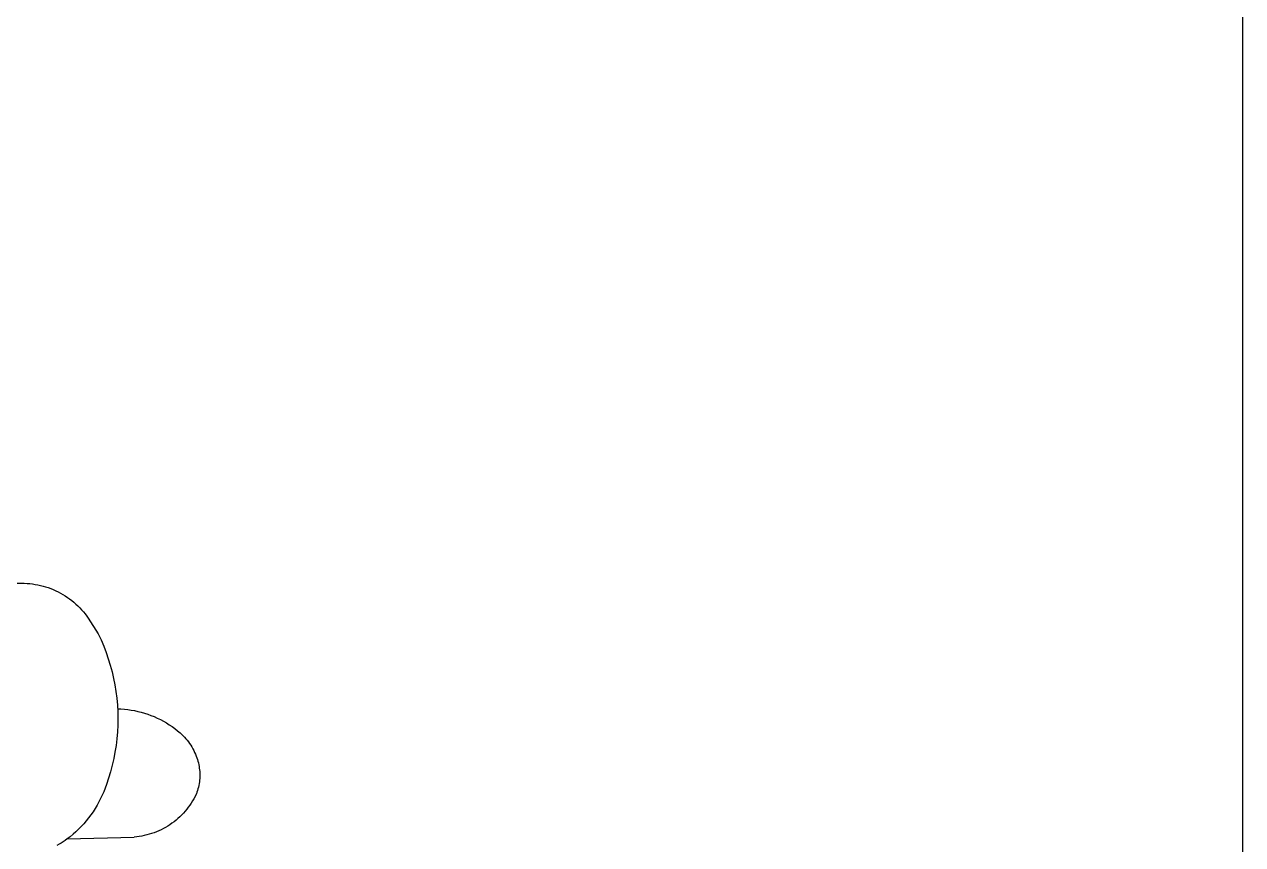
# Model space of a CAD drawing. Header units: inches. Extents: x 4 to 2210, y 3 to 2073.
# Drawn here: x 1469.21 to 1482.42, y 1887.32 to 1896.2 of the extents above; entities that cross this region are included whole.
import ezdxf

# ---------------------------------------------------------------- set-up
doc = ezdxf.new("R2010")
doc.units = ezdxf.units.IN
doc.header["$MEASUREMENT"] = 0
doc.layers.add('Planon_construction', color=253, linetype='Continuous')
doc.layers.add('Planon_workspace', color=210, linetype='Continuous')

# ---------------------------------------------------------------- blocks, each defined once
blk = doc.blocks.new('8 person table')
at = {"layer": 'Planon_construction'}
for p, q in [((659.54, -721.36, 0), (788.01, -721.31, 0)), ((788.01, -721.31, 0), (788.6, -721.34, 0)), ((788.6, -721.34, 0), (789.18, -721.38, 0)), ((789.18, -721.38, 0), (789.76, -721.45, 0)), ((789.76, -721.45, 0), (790.34, -721.54, 0)), ((790.34, -721.54, 0), (790.92, -721.64, 0)), ((790.92, -721.64, 0), (791.49, -721.76, 0)), ((791.49, -721.76, 0), (792.06, -721.91, 0)), ((792.06, -721.91, 0), (792.62, -722.07, 0)), ((792.62, -722.07, 0), (793.18, -722.25, 0)), ((793.18, -722.25, 0), (793.73, -722.45, 0)), ((793.73, -722.45, 0), (794.27, -722.67, 0)), ((794.27, -722.67, 0), (794.81, -722.91, 0)), ((794.81, -722.91, 0), (795.34, -723.16, 0)), ((795.34, -723.16, 0), (795.86, -723.43, 0)), ((795.86, -723.43, 0), (796.36, -723.72, 0)), ((796.36, -723.72, 0), (796.86, -724.03, 0)), ((796.86, -724.03, 0), (797.35, -724.35, 0)), ((797.35, -724.35, 0), (797.83, -724.69, 0)), ((797.83, -724.69, 0), (798.3, -725.05, 0)), ((798.3, -725.05, 0), (798.75, -725.42, 0)), ((798.75, -725.42, 0), (799.19, -725.8, 0)), ((799.19, -725.8, 0), (799.62, -726.2, 0)), ((799.62, -726.2, 0), (800.03, -726.62, 0)), ((800.03, -726.62, 0), (800.43, -727.05, 0)), ((800.43, -727.05, 0), (800.82, -727.49, 0)), ((800.82, -727.49, 0), (801.19, -727.94, 0)), ((801.19, -727.94, 0), (801.54, -728.41, 0)), ((801.54, -728.41, 0), (801.88, -728.89, 0)), ((801.88, -728.89, 0), (804.02, -732.27, 0)), ((804.02, -732.27, 0), (804.64, -733.59, 0)), ((804.64, -733.59, 0), (805.21, -734.94, 0)), ((805.21, -734.94, 0), (805.74, -736.3, 0)), ((805.74, -736.3, 0), (806.21, -737.68, 0)), ((806.21, -737.68, 0), (806.64, -739.07, 0)), ((806.64, -739.07, 0), (807.02, -740.48, 0)), ((807.02, -740.48, 0), (807.35, -741.91, 0)), ((807.35, -741.91, 0), (807.63, -743.34, 0)), ((807.63, -743.34, 0), (807.86, -744.78, 0)), ((807.86, -744.78, 0), (808.04, -746.23, 0)), ((808.04, -746.23, 0), (808.17, -747.69, 0)), ((808.17, -747.69, 0), (808.25, -749.14, 0)), ((808.22, -748.5, 0), (808.96, -748.53, 0)), ((808.25, -749.14, 0), (808.28, -750.6, 0)), ((808.96, -748.53, 0), (809.7, -748.58, 0)), ((809.7, -748.58, 0), (810.44, -748.66, 0)), ((810.44, -748.66, 0), (811.17, -748.77, 0)), ((811.17, -748.77, 0), (811.9, -748.9, 0)), ((811.9, -748.9, 0), (812.63, -749.06, 0)), ((812.63, -749.06, 0), (813.34, -749.24, 0)), ((813.34, -749.24, 0), (814.06, -749.44, 0)), ((814.06, -749.44, 0), (814.76, -749.67, 0)), ((814.76, -749.67, 0), (815.46, -749.93, 0)), ((815.46, -749.93, 0), (816.15, -750.2, 0)), ((808.26, -752.06, 0), (808.18, -753.52, 0)), ((808.28, -750.6, 0), (808.26, -752.06, 0)), ((816.15, -750.2, 0), (816.82, -750.51, 0)), ((816.82, -750.51, 0), (817.49, -750.83, 0)), ((817.49, -750.83, 0), (818.14, -751.18, 0)), ((818.14, -751.18, 0), (818.79, -751.55, 0)), ((818.79, -751.55, 0), (819.41, -751.94, 0)), ((819.41, -751.94, 0), (820.03, -752.35, 0)), ((820.03, -752.35, 0), (820.63, -752.79, 0)), ((808.06, -754.98, 0), (807.88, -756.43, 0)), ((808.18, -753.52, 0), (808.06, -754.98, 0)), ((820.63, -752.79, 0), (821.22, -753.24, 0)), ((821.22, -753.24, 0), (821.79, -753.72, 0)), ((821.79, -753.72, 0), (822.11, -754.02, 0)), ((822.11, -754.02, 0), (822.42, -754.33, 0)), ((822.42, -754.33, 0), (822.73, -754.65, 0)), ((822.73, -754.65, 0), (823.02, -754.98, 0)), ((823.02, -754.98, 0), (823.3, -755.32, 0)), ((807.88, -756.43, 0), (807.66, -757.87, 0)), ((823.3, -755.32, 0), (823.57, -755.67, 0)), ((823.57, -755.67, 0), (823.82, -756.03, 0)), ((823.82, -756.03, 0), (824.07, -756.39, 0)), ((824.07, -756.39, 0), (824.3, -756.77, 0)), ((824.3, -756.77, 0), (824.52, -757.15, 0)), ((824.52, -757.15, 0), (824.73, -757.54, 0)), ((824.73, -757.54, 0), (824.92, -757.94, 0)), ((807.38, -759.3, 0), (807.06, -760.73, 0)), ((807.66, -757.87, 0), (807.38, -759.3, 0)), ((824.92, -757.94, 0), (825.1, -758.34, 0)), ((825.1, -758.34, 0), (825.27, -758.75, 0)), ((825.27, -758.75, 0), (825.42, -759.16, 0)), ((825.42, -759.16, 0), (825.54, -759.52, 0)), ((825.54, -759.52, 0), (825.64, -759.88, 0)), ((825.64, -759.88, 0), (825.74, -760.24, 0)), ((825.74, -760.24, 0), (825.82, -760.61, 0)), ((806.69, -762.14, 0), (806.26, -763.53, 0)), ((807.06, -760.73, 0), (806.69, -762.14, 0)), ((825.82, -760.61, 0), (825.89, -760.98, 0)), ((825.89, -760.98, 0), (825.94, -761.35, 0)), ((825.94, -761.35, 0), (825.99, -761.72, 0)), ((825.99, -761.72, 0), (826.02, -762.1, 0)), ((826.02, -762.1, 0), (826.04, -762.47, 0)), ((826.04, -762.47, 0), (826.04, -762.85, 0)), ((826.04, -762.85, 0), (826.04, -763.23, 0)), ((805.52, -765.69, 0), (805.22, -766.46, 0)), ((805.79, -764.92, 0), (805.52, -765.69, 0)), ((806.26, -763.53, 0), (805.79, -764.92, 0)), ((825.74, -765.46, 0), (825.65, -765.83, 0)), ((825.82, -765.09, 0), (825.74, -765.46, 0)), ((825.89, -764.72, 0), (825.82, -765.09, 0)), ((825.95, -764.35, 0), (825.89, -764.72, 0)), ((825.99, -763.98, 0), (825.95, -764.35, 0)), ((826.02, -763.6, 0), (825.99, -763.98, 0)), ((826.04, -763.23, 0), (826.02, -763.6, 0)), ((804.55, -767.95, 0), (804.17, -768.68, 0)), ((804.9, -767.21, 0), (804.55, -767.95, 0)), ((805.22, -766.46, 0), (804.9, -767.21, 0)), ((824.75, -767.99, 0), (824.48, -768.47, 0)), ((825.01, -767.51, 0), (824.75, -767.99, 0)), ((825.26, -767.01, 0), (825.01, -767.51, 0)), ((825.43, -766.54, 0), (825.3, -766.9, 0)), ((825.55, -766.19, 0), (825.43, -766.54, 0)), ((825.65, -765.83, 0), (825.55, -766.19, 0)), ((802.91, -770.79, 0), (802.44, -771.47, 0)), ((803.35, -770.1, 0), (802.91, -770.79, 0)), ((803.78, -769.4, 0), (803.35, -770.1, 0)), ((804.17, -768.68, 0), (803.78, -769.4, 0)), ((822.86, -770.7, 0), (822.49, -771.12, 0)), ((823.21, -770.28, 0), (822.86, -770.7, 0)), ((823.55, -769.85, 0), (823.21, -770.28, 0)), ((823.88, -769.4, 0), (823.55, -769.85, 0)), ((824.19, -768.94, 0), (823.88, -769.4, 0)), ((824.48, -768.47, 0), (824.19, -768.94, 0)), ((800.9, -773.39, 0), (800.34, -773.99, 0)), ((801.43, -772.76, 0), (800.9, -773.39, 0)), ((801.95, -772.12, 0), (801.43, -772.76, 0)), ((802.44, -771.47, 0), (801.95, -772.12, 0)), ((819.56, -773.62, 0), (819.1, -773.91, 0)), ((820.01, -773.3, 0), (819.56, -773.62, 0)), ((820.46, -772.97, 0), (820.01, -773.3, 0)), ((820.89, -772.63, 0), (820.46, -772.97, 0)), ((821.31, -772.27, 0), (820.89, -772.63, 0)), ((821.72, -771.9, 0), (821.31, -772.27, 0)), ((822.11, -771.52, 0), (821.72, -771.9, 0)), ((822.49, -771.12, 0), (822.11, -771.52, 0)), ((797.93, -776.21, 0), (797.28, -776.71, 0)), ((797.28, -776.71, 0), (811.82, -776.28, 0)), ((798.56, -775.69, 0), (797.93, -776.21, 0)), ((799.17, -775.14, 0), (798.56, -775.69, 0)), ((799.77, -774.58, 0), (799.17, -775.14, 0)), ((800.34, -773.99, 0), (799.77, -774.58, 0)), ((812.37, -776.23, 0), (811.82, -776.28, 0)), ((812.91, -776.16, 0), (812.37, -776.23, 0)), ((813.46, -776.07, 0), (812.91, -776.16, 0)), ((814, -775.96, 0), (813.46, -776.07, 0)), ((814.54, -775.84, 0), (814, -775.96, 0)), ((815.07, -775.7, 0), (814.54, -775.84, 0)), ((815.6, -775.53, 0), (815.07, -775.7, 0)), ((816.12, -775.35, 0), (815.6, -775.53, 0)), ((816.63, -775.16, 0), (816.12, -775.35, 0)), ((817.14, -774.94, 0), (816.63, -775.16, 0)), ((817.64, -774.71, 0), (817.14, -774.94, 0)), ((818.14, -774.46, 0), (817.64, -774.71, 0)), ((818.62, -774.2, 0), (818.14, -774.46, 0)), ((819.1, -773.91, 0), (818.62, -774.2, 0)), ((795.53, -777.86, 0), (795.07, -778.11, 0)), ((795.98, -777.6, 0), (795.53, -777.86, 0)), ((796.42, -777.32, 0), (795.98, -777.6, 0)), ((796.86, -777.02, 0), (796.42, -777.32, 0)), ((797.28, -776.71, 0), (796.86, -777.02, 0))]:
    blk.add_line(p, q, dxfattribs=at)

msp = doc.modelspace()

# ---------------------------------------------------------------- linework, layer by layer
at = {"layer": 'Planon_workspace'}
msp.add_lwpolyline([(1385.736, 2003.721), (1482.415, 2003.721), (1482.415, 1856.367), (1385.736, 1856.367)], close=True, dxfattribs=at)

# ---------------------------------------------------------------- block references
at = {"layer": 'Planon_construction', "xscale": 0.05, "yscale": 0.05, "zscale": 0.05}
msp.add_blockref('8 person table', (1429.811, 1926.213), dxfattribs=at)

doc.saveas('drawing.dxf')
